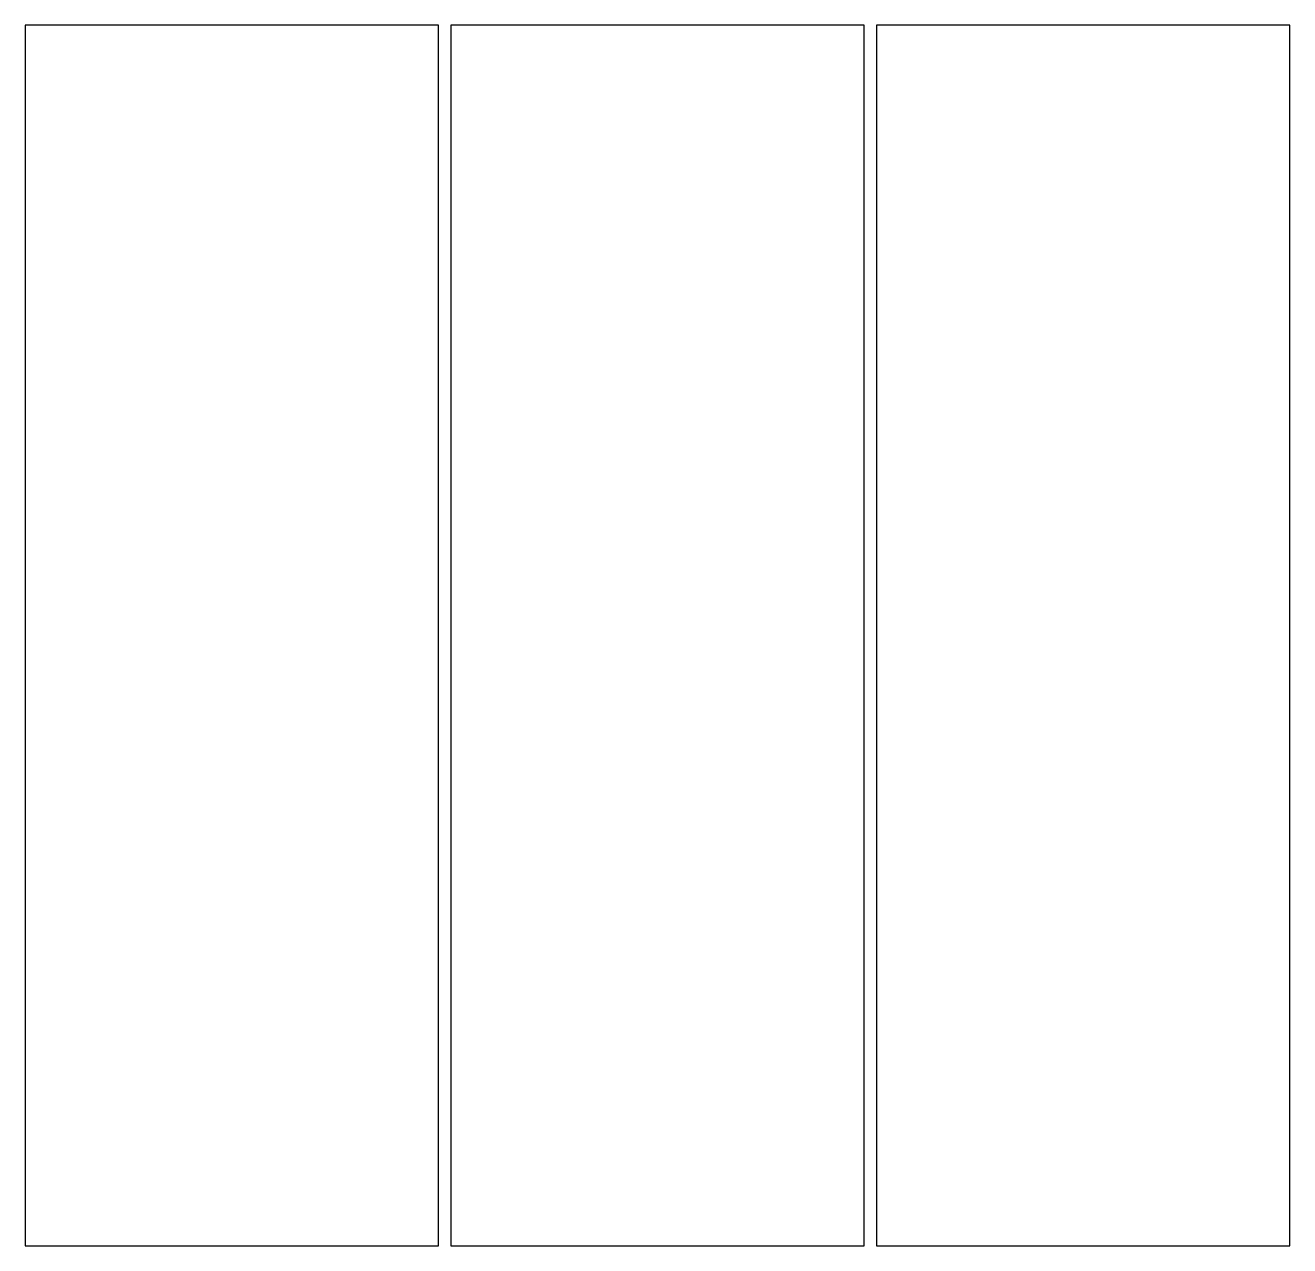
# Model space of a CAD drawing. Header units: millimetres. Extents: x 0 to 312, y 0 to 301.
import ezdxf

# ---------------------------------------------------------------- set-up
doc = ezdxf.new("R2010")
doc.units = ezdxf.units.MM
doc.header["$MEASUREMENT"] = 0
doc.layers.add('Window Pane Profile', color=18, linetype='Continuous', true_color=0x000000)

msp = doc.modelspace()

# ---------------------------------------------------------------- linework, layer by layer
at = {"layer": 'Window Pane Profile'}
for points in [[(0, 0), (102, 0), (102, 301), (0, 301), (0, 0)], [(105, 0), (207, 0), (207, 301), (105, 301), (105, 0)], [(210, 0), (312, 0), (312, 301), (210, 301), (210, 0)]]:
    msp.add_lwpolyline(points, dxfattribs=at)

doc.saveas('drawing.dxf')
